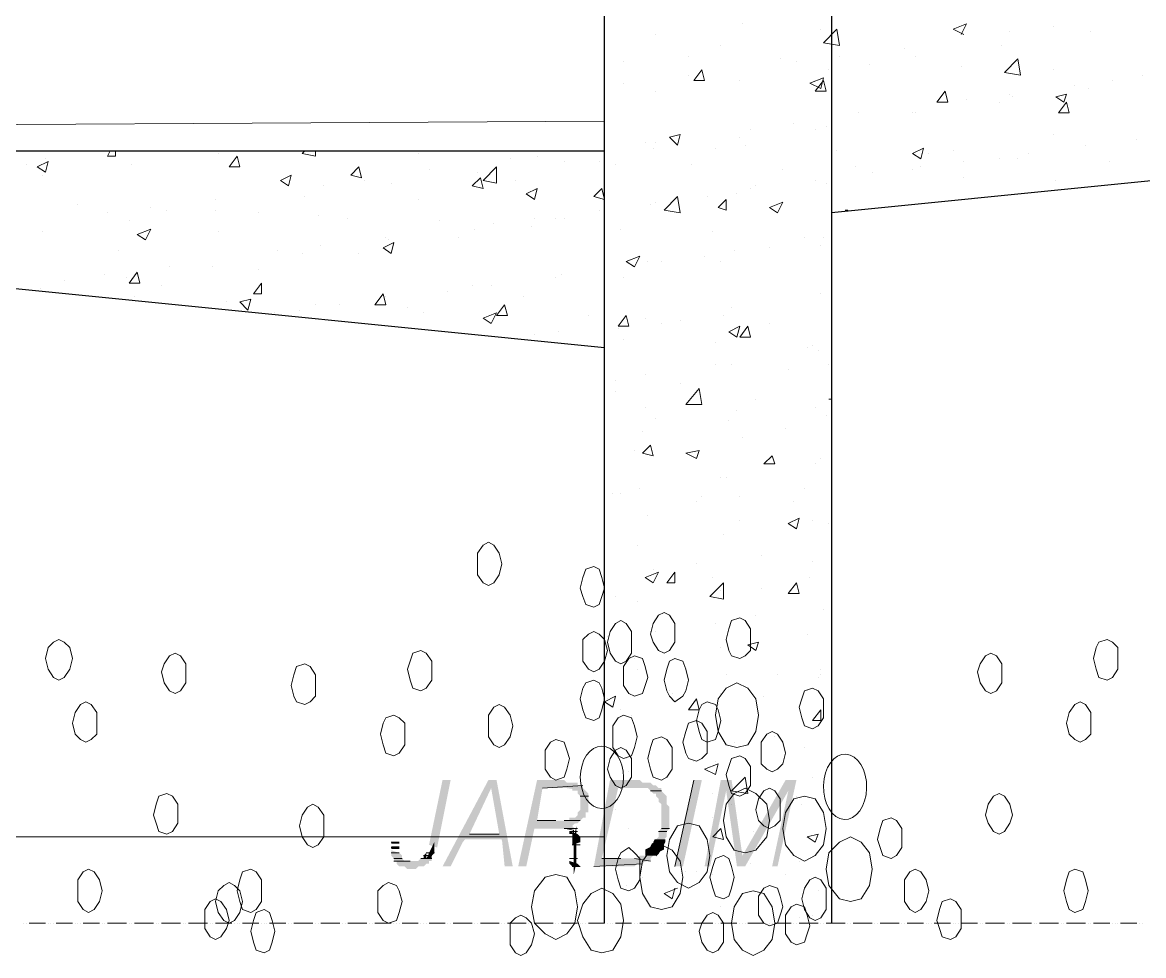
# Model space of a CAD drawing. Header units: millimetres. Extents: x 182 to 575, y -105 to 95.
# Drawn here: x 304.692 to 306.668, y 66.449 to 68.094 of the extents above; entities that cross this region are included whole.
import ezdxf

# ---------------------------------------------------------------- set-up
doc = ezdxf.new("R2010")
doc.units = ezdxf.units.MM
doc.header["$MEASUREMENT"] = 0
doc.layers.add('PDF_Geometry', color=7, linetype='Continuous')
doc.layers.add('PDF_Solid Fills', color=7, linetype='Continuous')

msp = doc.modelspace()

# ---------------------------------------------------------------- hatches: boundary and pattern name
at = {"layer": 'PDF_Solid Fills', "transparency": 33554559}
for points in [[(305.4088, 66.6443), (305.4231, 66.6396), (305.4469, 66.7586), (305.4326, 66.7586)], [(305.8183, 66.7443), (305.8135, 66.7443), (305.8088, 66.7491), (305.804, 66.7491), (305.7992, 66.7539), (305.785, 66.7539), (305.7802, 66.7586), (305.7278, 66.7586), (305.6993, 66.6062), (305.7707, 66.6062), (305.7749, 66.6104), (305.785, 66.611), (305.7887, 66.6148), (305.7992, 66.6158), (305.7992, 66.6205), (305.804, 66.6253), (305.7802, 66.6253), (305.7754, 66.6205), (305.7135, 66.6205), (305.7421, 66.7443), (305.7945, 66.7443), (305.7992, 66.7396), (305.804, 66.7348), (305.8088, 66.7348), (305.8088, 66.7301), (305.8135, 66.7253), (305.8135, 66.7205), (305.8183, 66.7158), (305.8183, 66.6729), (305.8135, 66.6681), (305.8135, 66.6586), (305.8088, 66.6539), (305.8231, 66.6539), (305.8278, 66.6586), (305.8278, 66.6681), (305.8326, 66.6729), (305.8326, 66.711), (305.8278, 66.7158), (305.8278, 66.7301), (305.8231, 66.7348), (305.8183, 66.7396)], [(305.8754, 66.7586), (305.8421, 66.6062), (305.8564, 66.6062), (305.8897, 66.7586)], [(306.0564, 66.7586), (306.0373, 66.7586), (305.9612, 66.6253), (305.9421, 66.7586), (305.9231, 66.7586), (305.8945, 66.6062), (305.904, 66.6062), (305.9326, 66.7396), (305.9516, 66.6062), (305.9659, 66.6062), (306.0421, 66.7396), (306.0135, 66.6062), (306.0231, 66.6062)], [(305.6612, 66.6634), (305.6612, 66.6443), (305.6754, 66.6491), (305.6754, 66.6586), (305.6707, 66.6634), (305.6564, 66.6681), (305.6564, 66.6634)], [(305.3469, 66.6158), (305.3516, 66.6158), (305.3516, 66.611), (305.3564, 66.6062), (305.3659, 66.6062), (305.3707, 66.6015), (305.385, 66.6015), (305.3897, 66.6062), (305.3993, 66.6062), (305.404, 66.611), (305.4088, 66.611), (305.4088, 66.6158), (305.4135, 66.6158), (305.4135, 66.6205), (305.3945, 66.6205), (305.3897, 66.6158), (305.3659, 66.6158), (305.3612, 66.6205), (305.3612, 66.6253), (305.3564, 66.6301), (305.3421, 66.6348), (305.3421, 66.6253), (305.3469, 66.6205)], [(305.6612, 66.6062), (305.6754, 66.6062), (305.6707, 66.611), (305.6564, 66.6158), (305.6564, 66.611)]]:
    msp.add_hatch(color=256, dxfattribs=at).paths.add_polyline_path(points)
h = msp.add_hatch(color=256, dxfattribs=at)
h.paths.add_polyline_path([(305.5183, 66.7443), (305.5326, 66.6634), (305.4802, 66.6634)])
h.paths.add_polyline_path([(305.5564, 66.6062), (305.5278, 66.7586), (305.5135, 66.7586), (305.4326, 66.6062), (305.4469, 66.6062), (305.4683, 66.6491), (305.4723, 66.6539), (305.5366, 66.6539), (305.5376, 66.6514), (305.5421, 66.6062)], flags=0)
h = msp.add_hatch(color=256, dxfattribs=at)
h.paths.add_polyline_path([(305.6897, 66.7015), (305.6897, 66.7348), (305.685, 66.7396), (305.6802, 66.7443), (305.6802, 66.7491), (305.6707, 66.7491), (305.6707, 66.7539), (305.6516, 66.7539), (305.6469, 66.7586), (305.5993, 66.7586), (305.5659, 66.6062), (305.5802, 66.6062), (305.5945, 66.6729), (305.6659, 66.6729), (305.6612, 66.6777), (305.6652, 66.6818), (305.6707, 66.6824), (305.6754, 66.6872), (305.6802, 66.692), (305.685, 66.692), (305.685, 66.7015)])
h.paths.add_polyline_path([(305.6707, 66.7348), (305.6754, 66.7301), (305.6754, 66.7062), (305.6707, 66.7015), (305.6707, 66.6967), (305.6659, 66.692), (305.6564, 66.692), (305.6564, 66.6872), (305.5993, 66.6872), (305.6088, 66.7443), (305.6516, 66.7443), (305.6612, 66.743), (305.6612, 66.7396), (305.6707, 66.7396)], flags=0)

# ---------------------------------------------------------------- linework, layer by layer
at = {"layer": 'PDF_Geometry', "lineweight": 25}
for points in [[(305.7183, 66.5062), (305.7183, 68.2586), (306.1183, 68.2586), (306.1183, 66.5062)], [(307.9231, 68.111), (306.1183, 68.111), (307.9231, 68.111), (307.9231, 68.1586), (308.1135, 68.1586), (308.1135, 67.9586), (306.1183, 67.7586)], [(305.7183, 67.5205), (303.7231, 67.7205), (303.7231, 67.9205), (303.9135, 67.9205), (303.9135, 67.8681), (305.7183, 67.8681)]]:
    msp.add_lwpolyline(points, dxfattribs=at)
at = {"layer": 'PDF_Geometry', "lineweight": 0}
for points in [[(305.9612, 68.092), (305.9612, 68.092)], [(306.0992, 68.0824), (306.0992, 68.0824)], [(306.3516, 68.0729), (306.3326, 68.0824), (306.3564, 68.092), (306.3469, 68.0729)], [(306.5088, 68.0872), (306.5088, 68.0872)], [(305.8088, 68.0729), (305.8088, 68.0729)], [(306.4326, 68.0777), (306.4326, 68.0777)], [(306.5754, 68.0777), (306.5754, 68.0777)], [(305.9231, 68.0539), (305.9231, 68.0539)], [(306.2469, 68.0491), (306.2469, 68.0491)], [(306.4183, 68.0539), (306.4183, 68.0539)], [(305.7516, 68.0253), (305.7516, 68.0253)], [(305.8659, 68.0348), (305.8659, 68.0348)], [(306.0278, 68.0301), (306.0278, 68.0301)], [(306.0564, 68.0253), (306.0564, 68.0253)], [(306.1326, 68.0348), (306.1326, 68.0348)], [(306.2659, 68.0348), (306.2659, 68.0348)], [(305.8659, 68.0015), (305.8659, 68.0015)], [(306.1135, 68.011), (306.1135, 68.011)], [(306.185, 68.0205), (306.185, 68.0205)], [(306.3469, 68.0158), (306.3469, 68.0158)], [(306.5088, 68.011), (306.5088, 68.011)], [(306.6659, 68.0015), (306.6659, 68.0015)], [(305.7516, 67.9872), (305.7516, 67.9872)], [(305.9564, 67.992), (305.9564, 67.992)], [(306.5469, 67.9824), (306.5469, 67.9824)], [(306.6135, 67.992), (306.6135, 67.992)], [(305.8088, 67.9729), (305.8088, 67.9729)], [(306.4326, 67.9681), (306.4326, 67.9681)], [(306.4373, 67.9634), (306.4373, 67.9634)], [(306.5707, 67.9777), (306.5707, 67.9777)], [(306.3564, 67.9586), (306.3564, 67.9586)], [(306.4135, 67.9539), (306.4135, 67.9539)], [(306.1659, 67.9348), (306.1659, 67.9348)], [(306.2612, 67.9348), (306.2612, 67.9348)], [(306.2659, 67.9348), (306.2659, 67.9348)], [(305.9754, 67.9062), (305.9754, 67.9062)], [(306.0516, 67.9158), (306.0516, 67.9158)], [(306.0897, 67.9062), (306.0897, 67.9062)], [(306.1088, 67.911), (306.1088, 67.911)], [(305.7897, 67.8824), (305.7897, 67.8824)], [(305.8088, 67.8824), (305.8088, 67.8824)], [(305.9564, 67.892), (305.9564, 67.892)], [(306.5088, 67.8967), (306.5088, 67.8967)], [(306.6564, 67.8872), (306.6564, 67.8872)], [(304.8564, 67.8681), (304.8564, 67.8586), (304.8421, 67.8586), (304.8469, 67.8681)], [(305.0373, 67.8634), (305.0373, 67.8634)], [(305.2088, 67.8681), (305.2088, 67.8586), (305.185, 67.8634), (305.1897, 67.8681)], [(305.2326, 67.8681), (305.2326, 67.8681)], [(305.3897, 67.8634), (305.3897, 67.8634)], [(305.6754, 67.8681), (305.6754, 67.8681)], [(305.804, 67.8729), (305.804, 67.8729)], [(305.9135, 67.8729), (305.9135, 67.8729)], [(305.9659, 67.8777), (305.9659, 67.8777)], [(306.1278, 67.8681), (306.1278, 67.8681)], [(306.2897, 67.8634), (306.2897, 67.8634)], [(306.3326, 67.8681), (306.3326, 67.8681)], [(306.4659, 67.8634), (306.4659, 67.8634)], [(306.5659, 67.8777), (306.5659, 67.8777)], [(304.6993, 67.8443), (304.6993, 67.8443)], [(304.7326, 67.8539), (304.7326, 67.8539)], [(304.885, 67.8443), (304.885, 67.8443)], [(305.5516, 67.8539), (305.5516, 67.8539)], [(305.5993, 67.8586), (305.5993, 67.8586)], [(305.6469, 67.8491), (305.6469, 67.8491)], [(305.7088, 67.8491), (305.7088, 67.8491)], [(305.7373, 67.8443), (305.7373, 67.8443)], [(305.8707, 67.8443), (305.8707, 67.8443)], [(306.3516, 67.8491), (306.3516, 67.8491)], [(306.4135, 67.8539), (306.4135, 67.8539)], [(306.4469, 67.8539), (306.4469, 67.8539)], [(306.6088, 67.8491), (306.6088, 67.8491)], [(304.7278, 67.8253), (304.7278, 67.8253)], [(305.4088, 67.8348), (305.4088, 67.8348)], [(305.4945, 67.8301), (305.4945, 67.8301)], [(306.0326, 67.8348), (306.0326, 67.8348)], [(306.1612, 67.8396), (306.1612, 67.8396)], [(306.1897, 67.8301), (306.1897, 67.8301)], [(306.2612, 67.8348), (306.2612, 67.8348)], [(306.2754, 67.8396), (306.2754, 67.8396)], [(305.2231, 67.8062), (305.2231, 67.8062)], [(305.2945, 67.8158), (305.2945, 67.8158)], [(305.3421, 67.811), (305.3421, 67.811)], [(305.5612, 67.8158), (305.5612, 67.8158)], [(305.985, 67.8062), (305.985, 67.8062)], [(306.0897, 67.8158), (306.0897, 67.8158)], [(306.1088, 67.811), (306.1088, 67.811)], [(306.3516, 67.8205), (306.3516, 67.8205)], [(306.5135, 67.8158), (306.5135, 67.8158)], [(305.1897, 67.7872), (305.1897, 67.7872)], [(305.8992, 67.7872), (305.8992, 67.7872)], [(305.9516, 67.792), (305.9516, 67.792)], [(305.9754, 67.8015), (305.9754, 67.8015)], [(304.7897, 67.7729), (304.7897, 67.7729)], [(304.9183, 67.7682), (304.9183, 67.7682)], [(305.0326, 67.7824), (305.0326, 67.7824)], [(305.3897, 67.7824), (305.3897, 67.7824)], [(305.7992, 67.7729), (305.7992, 67.7729)], [(305.8088, 67.7777), (305.8088, 67.7777)], [(304.8421, 67.7586), (304.8421, 67.7586)], [(304.8802, 67.7443), (304.8802, 67.7443)], [(304.9469, 67.7634), (304.9469, 67.7634)], [(305.0326, 67.7634), (305.0326, 67.7634)], [(305.1088, 67.7586), (305.1088, 67.7586)], [(305.2135, 67.7539), (305.2135, 67.7539)], [(305.2659, 67.7491), (305.2659, 67.7491)], [(305.4278, 67.7443), (305.4278, 67.7443)], [(305.5945, 67.7491), (305.5945, 67.7491)], [(305.6326, 67.7491), (305.6326, 67.7491)], [(305.6469, 67.7491), (305.6469, 67.7491)], [(305.7088, 67.7634), (305.7088, 67.7634)], [(306.1421, 67.7634), (306.1469, 67.7634)], [(306.1469, 67.7634), (306.1469, 67.7634)], [(304.7278, 67.7253), (304.7278, 67.7253)], [(305.0373, 67.7253), (305.0373, 67.7253)], [(305.4897, 67.7301), (305.4897, 67.7301)], [(305.5231, 67.7396), (305.5231, 67.7396)], [(305.5897, 67.7348), (305.5897, 67.7348)], [(305.7469, 67.7301), (305.7469, 67.7301)], [(305.9088, 67.7253), (305.9088, 67.7253)], [(305.3326, 67.7158), (305.3326, 67.7158)], [(305.3373, 67.711), (305.3373, 67.711)], [(305.4612, 67.7158), (305.4612, 67.7158)], [(306.0707, 67.7158), (306.0707, 67.7158)], [(306.104, 67.7158), (306.104, 67.7158)], [(304.8612, 67.692), (304.8612, 67.692)], [(305.1421, 67.692), (305.1421, 67.692)], [(305.185, 67.6872), (305.185, 67.6872)], [(305.2183, 67.7015), (305.2183, 67.7015)], [(305.285, 67.6872), (305.285, 67.6872)], [(305.9469, 67.692), (305.9469, 67.692)], [(306.0088, 67.6967), (306.0088, 67.6967)], [(306.0992, 67.7015), (306.0992, 67.7015)], [(305.7945, 67.6729), (305.7945, 67.6729)], [(305.8183, 67.6729), (305.8183, 67.6729)], [(305.8945, 67.6824), (305.8945, 67.6824)], [(305.9231, 67.6729), (305.9231, 67.6729)], [(304.8373, 67.6491), (304.8373, 67.6491)], [(304.9516, 67.6634), (304.9516, 67.6634)], [(305.0278, 67.6634), (305.0278, 67.6634)], [(305.1088, 67.6586), (305.1088, 67.6586)], [(305.6421, 67.6491), (305.6421, 67.6491)], [(304.7659, 67.6396), (304.7659, 67.6396)], [(304.8754, 67.6443), (304.8754, 67.6443)], [(304.9373, 67.6301), (304.9373, 67.6301)], [(305.485, 67.6301), (305.485, 67.6301)], [(305.5183, 67.6301), (305.5183, 67.6301)], [(305.6326, 67.6443), (305.6326, 67.6443)], [(305.7516, 67.6443), (305.7516, 67.6443)], [(304.7231, 67.6253), (304.7231, 67.6253)], [(304.8897, 67.611), (304.8897, 67.611)], [(305.3326, 67.611), (305.3326, 67.611)], [(305.4421, 67.6205), (305.4421, 67.6205)], [(305.5754, 67.611), (305.5754, 67.611)], [(306.0992, 67.6158), (306.0992, 67.6158)], [(305.0516, 67.6015), (305.0516, 67.6015)], [(305.1802, 67.5872), (305.1802, 67.5872)], [(305.2088, 67.5967), (305.2088, 67.5967)], [(305.2516, 67.5967), (305.2516, 67.5967)], [(305.3707, 67.592), (305.3707, 67.592)], [(305.9421, 67.592), (305.9421, 67.592)], [(305.1373, 67.5824), (305.1373, 67.5824)], [(305.3993, 67.5824), (305.3993, 67.5824)], [(305.5278, 67.5824), (305.5278, 67.5824)], [(305.6897, 67.5777), (305.6897, 67.5777)], [(305.7897, 67.5729), (305.7897, 67.5729)], [(305.8516, 67.5681), (305.8516, 67.5681)], [(305.9278, 67.5777), (305.9278, 67.5777)], [(305.4326, 67.5491), (305.4326, 67.5491)], [(305.6373, 67.5491), (305.6373, 67.5491)], [(305.7421, 67.5539), (305.7421, 67.5539)], [(305.8183, 67.5634), (305.8183, 67.5634)], [(306.0088, 67.5634), (306.0088, 67.5634)], [(305.5945, 67.5443), (305.5945, 67.5443)], [(305.7516, 67.5348), (305.7516, 67.5348)], [(305.9135, 67.5301), (305.9135, 67.5301)], [(306.0754, 67.5205), (306.0754, 67.5205)], [(306.085, 67.5253), (306.085, 67.5253)], [(306.0945, 67.5158), (306.0945, 67.5158)], [(305.9135, 67.492), (305.9135, 67.492)], [(305.9421, 67.492), (305.9421, 67.492)], [(306.1135, 67.492), (306.1135, 67.492)], [(305.7897, 67.4729), (305.7897, 67.4729)], [(306.0421, 67.4824), (306.0421, 67.4824)], [(305.7373, 67.4634), (305.7373, 67.4634)], [(305.8516, 67.4586), (305.8516, 67.4586)], [(305.7373, 67.4443), (305.7373, 67.4443)], [(305.985, 67.4301), (305.985, 67.4301)], [(305.7897, 67.4158), (305.7897, 67.4158)], [(305.9516, 67.411), (305.9516, 67.411)], [(306.0897, 67.4158), (306.0897, 67.4158)], [(305.8088, 67.3967), (305.8088, 67.3967)], [(305.9373, 67.392), (305.9373, 67.392)], [(306.1088, 67.4015), (306.1088, 67.4015)], [(305.785, 67.3729), (305.785, 67.3729)], [(306.0373, 67.3777), (306.0373, 67.3777)], [(305.9612, 67.3634), (305.9612, 67.3634)], [(305.7707, 67.3396), (305.7707, 67.3396)], [(306.0897, 67.3158), (306.0897, 67.3158)], [(306.0992, 67.3253), (306.0992, 67.3253)], [(305.9231, 67.292), (305.9231, 67.292)], [(305.9326, 67.292), (305.9326, 67.292)], [(305.7802, 67.2729), (305.7802, 67.2729)], [(306.0707, 67.2729), (306.0707, 67.2729)], [(305.7326, 67.2634), (305.7326, 67.2634)], [(305.7469, 67.2634), (305.7469, 67.2634)], [(305.8897, 67.2586), (305.8897, 67.2586)], [(305.9564, 67.2586), (305.9564, 67.2586)], [(305.8802, 67.2491), (305.8802, 67.2491)], [(306.0516, 67.2491), (306.0516, 67.2491)], [(305.7945, 67.2253), (305.7945, 67.2253)], [(305.9564, 67.2158), (305.9564, 67.2158)], [(306.085, 67.2158), (306.085, 67.2158)], [(306.1135, 67.211), (306.1135, 67.211)], [(305.9278, 67.192), (305.9278, 67.192)], [(305.7754, 67.1729), (305.7754, 67.1729)], [(305.9945, 67.1539), (305.9945, 67.1539)], [(305.8802, 67.1396), (305.8802, 67.1396)], [(306.085, 67.1443), (306.085, 67.1443)], [(305.804, 67.1301), (305.804, 67.1301)], [(305.9088, 67.1158), (305.9088, 67.1158)], [(306.0802, 67.1158), (306.0802, 67.1158)], [(305.8326, 67.1062), (305.8326, 67.1062)], [(305.9231, 67.092), (305.9231, 67.092)], [(305.9945, 67.0967), (305.9945, 67.0967)], [(305.7373, 67.0824), (305.7373, 67.0824)], [(305.7754, 67.0729), (305.7754, 67.0729)], [(306.104, 67.0586), (306.104, 67.0586)], [(305.9135, 67.0348), (305.9135, 67.0348)], [(305.985, 67.0491), (305.985, 67.0491)], [(305.7992, 67.0205), (305.7992, 67.0205)], [(305.8088, 67.0205), (305.8088, 67.0205)], [(306.0754, 67.0158), (306.0754, 67.0158)], [(305.7231, 67.011), (305.7231, 67.011)], [(305.9231, 66.992), (305.9231, 66.992)], [(305.7707, 66.9729), (305.7707, 66.9729)], [(305.7754, 66.9539), (305.7754, 66.9539)], [(306.0992, 66.9539), (306.0992, 66.9539)], [(305.9326, 66.9443), (305.9326, 66.9443)], [(306.0231, 66.9443), (306.0231, 66.9443)], [(306.0945, 66.9396), (306.0945, 66.9396)], [(306.0992, 66.9443), (306.0992, 66.9443)], [(305.8326, 66.9158), (305.8326, 66.9158)], [(306.0754, 66.9158), (306.0754, 66.9158)], [(305.7231, 66.9015), (305.7231, 66.9015)], [(305.8373, 66.911), (305.8373, 66.911)], [(305.9231, 66.911), (305.9231, 66.911)], [(305.9992, 66.9062), (305.9992, 66.9062)], [(305.7469, 66.8824), (305.7469, 66.8824)], [(305.9183, 66.892), (305.9183, 66.892)], [(305.7659, 66.8729), (305.7659, 66.8729)], [(305.9469, 66.8253), (305.9469, 66.8253)], [(306.0183, 66.8348), (306.0183, 66.8348)], [(306.0707, 66.8158), (306.0707, 66.8158)], [(305.7564, 66.7967), (305.7564, 66.7967)], [(305.8754, 66.792), (305.8754, 66.792)], [(305.9135, 66.792), (305.9135, 66.792)], [(306.0326, 66.7872), (306.0326, 66.7872)], [(305.7612, 66.7729), (305.7612, 66.7729)], [(306.085, 66.7634), (306.085, 66.7634)], [(305.9088, 66.7348), (305.9088, 66.7348)], [(306.0564, 66.7301), (306.0564, 66.7301)], [(305.7373, 66.7062), (305.7373, 66.7062)], [(305.8659, 66.7062), (305.8659, 66.7062)], [(305.9421, 66.7158), (305.9421, 66.7158)], [(306.0659, 66.7158), (306.0659, 66.7158)], [(305.9088, 66.692), (305.9088, 66.692)], [(305.7183, 66.6586), (299.5183, 66.6586), (299.5183, 66.5586)], [(305.7612, 66.6729), (305.7612, 66.6729)], [(305.9802, 66.6681), (305.9802, 66.6681)], [(305.8088, 66.6396), (305.8088, 66.6396)], [(305.8135, 66.6396), (305.8135, 66.6396)], [(305.9754, 66.6301), (305.9754, 66.6301)], [(305.7183, 66.6062), (305.7183, 66.6062)], [(305.9754, 66.611), (305.9754, 66.611)], [(306.0612, 66.6158), (306.0612, 66.6158)], [(305.785, 66.5872), (305.785, 66.5872)], [(305.8612, 66.5967), (305.8612, 66.5967)], [(305.8802, 66.5967), (305.8802, 66.5967)], [(305.9088, 66.592), (305.9088, 66.592)], [(306.0373, 66.592), (306.0373, 66.592)], [(305.7564, 66.5729), (305.7564, 66.5729)], [(305.8421, 66.5682), (305.8373, 66.5491), (305.8231, 66.5586), (305.8469, 66.5682)], [(306.0945, 66.5634), (306.0945, 66.5634)], [(305.9231, 66.5348), (305.9231, 66.5348)], [(306.085, 66.5205), (306.085, 66.5205)], [(306.0612, 66.5158), (306.0612, 66.5158)]]:
    msp.add_lwpolyline(points, dxfattribs=at)
for points in [[(306.1326, 68.0539), (306.104, 68.0586), (306.1278, 68.0824)], [(306.4516, 68.0015), (306.4231, 68.0062), (306.4469, 68.0301)], [(305.8897, 68.011), (305.8945, 67.992), (305.8754, 67.992)], [(306.104, 67.9967), (306.0992, 67.9777), (306.0802, 67.9872)], [(306.104, 67.992), (306.1088, 67.9729), (306.0897, 67.9729)], [(306.3183, 67.9729), (306.3231, 67.9539), (306.304, 67.9539)], [(306.5326, 67.9681), (306.5278, 67.9539), (306.5135, 67.9634)], [(306.5326, 67.9539), (306.5373, 67.9348), (306.5183, 67.9348)], [(305.8516, 67.8967), (305.8469, 67.8777), (305.8326, 67.892)], [(306.2802, 67.8729), (306.2754, 67.8539), (306.2612, 67.8634)], [(304.7373, 67.8491), (304.7326, 67.8301), (304.7183, 67.8396)], [(305.0707, 67.8586), (305.0754, 67.8396), (305.0564, 67.8396)], [(305.1659, 67.8253), (305.1612, 67.8062), (305.1469, 67.8158)], [(305.285, 67.8396), (305.2897, 67.8205), (305.2707, 67.8253)], [(305.5278, 67.811), (305.504, 67.8158), (305.5278, 67.8396)], [(305.4993, 67.8205), (305.504, 67.8015), (305.485, 67.8062)], [(305.5993, 67.8015), (305.5945, 67.7824), (305.5802, 67.792)], [(305.7135, 67.8015), (305.7183, 67.7824), (305.6993, 67.7872)], [(305.8516, 67.7586), (305.8231, 67.7634), (305.8469, 67.7872)], [(305.9326, 67.7824), (305.9326, 67.7634), (305.9183, 67.7682)], [(306.0326, 67.7777), (306.0231, 67.7586), (306.0088, 67.7682)], [(304.9183, 67.7301), (304.9088, 67.711), (304.8945, 67.7205)], [(305.3469, 67.7062), (305.3421, 67.6872), (305.3278, 67.6967)], [(305.7802, 67.6824), (305.7707, 67.6634), (305.7564, 67.6729)], [(304.8945, 67.6539), (304.8993, 67.6348), (304.8802, 67.6348)], [(305.1135, 67.6348), (305.1135, 67.6158), (305.0992, 67.6158)], [(305.0945, 67.6062), (305.0897, 67.5872), (305.0754, 67.6015)], [(305.3278, 67.6158), (305.3326, 67.5967), (305.3135, 67.5967)], [(305.5421, 67.5967), (305.5469, 67.5777), (305.5278, 67.5777)], [(305.5278, 67.5824), (305.5183, 67.5634), (305.504, 67.5729)], [(305.7564, 67.5777), (305.7612, 67.5586), (305.7421, 67.5586)], [(305.9564, 67.5586), (305.9516, 67.5396), (305.9373, 67.5491)], [(305.9707, 67.5586), (305.9754, 67.5396), (305.9564, 67.5396)], [(305.8897, 67.4205), (305.8612, 67.4205), (305.885, 67.4491)], [(306.1183, 67.4301), (306.1135, 67.4301)], [(305.7992, 67.3491), (305.804, 67.3301), (305.785, 67.3348)], [(305.885, 67.3396), (305.8802, 67.3253), (305.8612, 67.3348)], [(306.0135, 67.3301), (306.0183, 67.3158), (305.9992, 67.3158)], [(306.0612, 67.2205), (306.0564, 67.2015), (306.0421, 67.211)], [(305.8135, 67.1253), (305.804, 67.1062), (305.7897, 67.1158)], [(305.8421, 67.1253), (305.8421, 67.1062), (305.8278, 67.1062)], [(305.9278, 67.0777), (305.904, 67.0824), (305.9278, 67.1062)], [(306.0564, 67.1062), (306.0612, 67.0872), (306.0421, 67.0872)], [(305.9897, 67.0015), (305.985, 66.9872), (305.9707, 66.9967)], [(305.7373, 66.9062), (305.7326, 66.8872), (305.7183, 66.8967)], [(305.8802, 66.9015), (305.885, 66.8824), (305.8659, 66.8824)], [(306.0992, 66.8824), (306.0992, 66.8634), (306.085, 66.8634)], [(305.9183, 66.7872), (305.9135, 66.7681), (305.8945, 66.7777)], [(305.9707, 66.7348), (305.9421, 66.7396), (305.9659, 66.7634)], [(305.9231, 66.6729), (305.9278, 66.6539), (305.9088, 66.6586)], [(306.0945, 66.6634), (306.0897, 66.6491), (306.0754, 66.6586)]]:
    msp.add_lwpolyline(points, close=True, dxfattribs=at)
at = {"layer": 'PDF_Geometry', "lineweight": 13}
for points in [[(305.7183, 67.9205), (304.0612, 67.911), (304.0612, 67.8681)], [(305.8421, 66.6062), (305.8754, 66.7586), (305.8421, 66.6062)], [(305.7992, 66.7396), (305.8183, 66.7396), (305.7992, 66.7396)], [(305.6754, 66.7301), (305.6897, 66.7301), (305.6754, 66.7301)], [(305.5993, 66.6872), (305.6326, 66.6872), (305.5993, 66.6872)], [(305.6754, 66.6872), (305.6469, 66.6872), (305.6754, 66.6872)], [(305.4802, 66.6634), (305.5326, 66.6634), (305.4802, 66.6634)], [(305.6492, 66.6729), (305.6635, 66.6705), (305.6635, 66.6658)], [(305.6564, 66.6681), (305.6707, 66.6681), (305.6564, 66.6681)], [(305.6754, 66.6586), (305.6612, 66.6586), (305.6754, 66.6586)], [(305.8278, 66.6681), (305.8135, 66.6681), (305.8278, 66.6681)], [(305.8183, 66.6729), (305.8326, 66.6729), (305.8183, 66.6729)], [(305.3421, 66.6396), (305.3564, 66.6396), (305.3421, 66.6396)], [(305.6612, 66.6443), (305.6754, 66.6443), (305.6612, 66.6443)], [(305.8183, 66.6396), (305.7992, 66.6396), (305.8183, 66.6396)], [(305.3564, 66.6301), (305.3421, 66.6301), (305.3564, 66.6301)], [(305.3612, 66.6205), (305.3469, 66.6205), (305.3612, 66.6205)], [(305.3945, 66.6205), (305.4135, 66.6205), (305.3945, 66.6205)], [(305.3993, 66.6253), (305.4135, 66.6253), (305.3993, 66.6253)], [(305.4183, 66.6301), (305.404, 66.6301), (305.4183, 66.6301)], [(305.6564, 66.6205), (305.6707, 66.6205), (305.6564, 66.6205)], [(305.7135, 66.6205), (305.7469, 66.6205), (305.7135, 66.6205)], [(305.3659, 66.6158), (305.3469, 66.6158), (305.3659, 66.6158)], [(305.6754, 66.6062), (305.6612, 66.6062), (305.6754, 66.6062)], [(304.6945, 66.5062), (304.6945, 66.5062)], [(304.6993, 66.5062), (304.6993, 66.5062)], [(304.704, 66.5062), (304.7088, 66.5062), (304.7135, 66.5062), (304.7183, 66.5062), (304.7231, 66.5062), (304.7278, 66.5062), (304.7326, 66.5062)], [(304.7373, 66.5062), (304.7373, 66.5062)], [(304.7421, 66.5062), (304.7421, 66.5062)], [(304.7469, 66.5062), (304.7469, 66.5062)], [(304.7516, 66.5062), (304.7564, 66.5062), (304.7612, 66.5062), (304.7659, 66.5062), (304.7707, 66.5062), (304.7754, 66.5062), (304.7802, 66.5062)], [(304.785, 66.5062), (304.785, 66.5062)], [(304.7897, 66.5062), (304.7897, 66.5062)], [(304.7945, 66.5062), (304.7945, 66.5062)], [(304.7993, 66.5062), (304.804, 66.5062), (304.8088, 66.5062), (304.8135, 66.5062), (304.8183, 66.5062), (304.8231, 66.5062), (304.8278, 66.5062)], [(304.8326, 66.5062), (304.8326, 66.5062)], [(304.8373, 66.5062), (304.8373, 66.5062)], [(304.8421, 66.5062), (304.8469, 66.5062), (304.8516, 66.5062), (304.8564, 66.5062), (304.8612, 66.5062), (304.8659, 66.5062), (304.8707, 66.5062), (304.8754, 66.5062)], [(304.8802, 66.5062), (304.8802, 66.5062)], [(304.885, 66.5062), (304.885, 66.5062)], [(304.8897, 66.5062), (304.8945, 66.5062), (304.8993, 66.5062), (304.904, 66.5062), (304.9088, 66.5062), (304.9135, 66.5062), (304.9183, 66.5062), (304.9231, 66.5062)], [(304.9278, 66.5062), (304.9278, 66.5062)], [(304.9326, 66.5062), (304.9326, 66.5062)], [(304.9373, 66.5062), (304.9421, 66.5062), (304.9469, 66.5062), (304.9516, 66.5062), (304.9564, 66.5062), (304.9612, 66.5062), (304.9659, 66.5062), (304.9707, 66.5062)], [(304.9754, 66.5062), (304.9754, 66.5062)], [(304.9802, 66.5062), (304.9802, 66.5062)], [(304.985, 66.5062), (304.9897, 66.5062), (304.9945, 66.5062), (304.9992, 66.5062), (305.004, 66.5062), (305.0088, 66.5062), (305.0135, 66.5062), (305.0183, 66.5062)], [(305.0231, 66.5062), (305.0231, 66.5062)], [(305.0278, 66.5062), (305.0278, 66.5062)], [(305.0326, 66.5062), (305.0373, 66.5062), (305.0421, 66.5062), (305.0469, 66.5062), (305.0516, 66.5062), (305.0564, 66.5062), (305.0612, 66.5062)], [(305.0659, 66.5062), (305.0659, 66.5062)], [(305.0707, 66.5062), (305.0707, 66.5062)], [(305.0754, 66.5062), (305.0754, 66.5062)], [(305.0802, 66.5062), (305.085, 66.5062), (305.0897, 66.5062), (305.0945, 66.5062), (305.0992, 66.5062), (305.104, 66.5062), (305.1088, 66.5062)], [(305.1135, 66.5062), (305.1135, 66.5062)], [(305.1183, 66.5062), (305.1183, 66.5062)], [(305.1231, 66.5062), (305.1231, 66.5062)], [(305.1278, 66.5062), (305.1326, 66.5062), (305.1373, 66.5062), (305.1421, 66.5062), (305.1469, 66.5062), (305.1516, 66.5062), (305.1564, 66.5062)], [(305.1612, 66.5062), (305.1612, 66.5062)], [(305.1659, 66.5062), (305.1659, 66.5062)], [(305.1707, 66.5062), (305.1754, 66.5062), (305.1802, 66.5062), (305.185, 66.5062), (305.1897, 66.5062), (305.1945, 66.5062), (305.1992, 66.5062), (305.204, 66.5062)], [(305.2088, 66.5062), (305.2088, 66.5062)], [(305.2135, 66.5062), (305.2135, 66.5062)], [(305.2183, 66.5062), (305.2231, 66.5062), (305.2278, 66.5062), (305.2326, 66.5062), (305.2373, 66.5062), (305.2421, 66.5062), (305.2469, 66.5062), (305.2516, 66.5062)], [(305.2564, 66.5062), (305.2564, 66.5062)], [(305.2612, 66.5062), (305.2612, 66.5062)], [(305.2659, 66.5062), (305.2707, 66.5062), (305.2754, 66.5062), (305.2802, 66.5062), (305.285, 66.5062), (305.2897, 66.5062), (305.2945, 66.5062), (305.2993, 66.5062)], [(305.304, 66.5062), (305.304, 66.5062)], [(305.3088, 66.5062), (305.3088, 66.5062)], [(305.3135, 66.5062), (305.3183, 66.5062), (305.3231, 66.5062), (305.3278, 66.5062), (305.3326, 66.5062), (305.3373, 66.5062), (305.3421, 66.5062)], [(305.3469, 66.5062), (305.3469, 66.5062)], [(305.3516, 66.5062), (305.3516, 66.5062)], [(305.3564, 66.5062), (305.3564, 66.5062)], [(305.3612, 66.5062), (305.3659, 66.5062), (305.3707, 66.5062), (305.3754, 66.5062), (305.3802, 66.5062), (305.385, 66.5062), (305.3897, 66.5062)], [(305.3945, 66.5062), (305.3945, 66.5062)], [(305.3993, 66.5062), (305.3993, 66.5062)], [(305.404, 66.5062), (305.404, 66.5062)], [(305.4088, 66.5062), (305.4135, 66.5062), (305.4183, 66.5062), (305.4231, 66.5062), (305.4278, 66.5062), (305.4326, 66.5062), (305.4373, 66.5062)], [(305.4421, 66.5062), (305.4421, 66.5062)], [(305.4469, 66.5062), (305.4469, 66.5062)], [(305.4516, 66.5062), (305.4564, 66.5062), (305.4612, 66.5062), (305.4659, 66.5062), (305.4707, 66.5062), (305.4754, 66.5062), (305.4802, 66.5062), (305.485, 66.5062)], [(305.4897, 66.5062), (305.4897, 66.5062)], [(305.4945, 66.5062), (305.4945, 66.5062)], [(305.4993, 66.5062), (305.504, 66.5062), (305.5088, 66.5062), (305.5135, 66.5062), (305.5183, 66.5062), (305.5231, 66.5062), (305.5278, 66.5062), (305.5326, 66.5062)], [(305.5373, 66.5062), (305.5373, 66.5062)], [(305.5421, 66.5062), (305.5421, 66.5062)], [(305.5469, 66.5062), (305.5516, 66.5062), (305.5564, 66.5062), (305.5612, 66.5062), (305.5659, 66.5062), (305.5707, 66.5062), (305.5754, 66.5062), (305.5802, 66.5062)], [(305.585, 66.5062), (305.585, 66.5062)], [(305.5897, 66.5062), (305.5897, 66.5062)], [(305.5945, 66.5062), (305.5993, 66.5062), (305.604, 66.5062), (305.6088, 66.5062), (305.6135, 66.5062), (305.6183, 66.5062), (305.6231, 66.5062), (305.6278, 66.5062)], [(305.6326, 66.5062), (305.6326, 66.5062)], [(305.6373, 66.5062), (305.6373, 66.5062)], [(305.6421, 66.5062), (305.6469, 66.5062), (305.6516, 66.5062), (305.6564, 66.5062), (305.6612, 66.5062), (305.6659, 66.5062), (305.6707, 66.5062)], [(305.6754, 66.5062), (305.6754, 66.5062)], [(305.6802, 66.5062), (305.6802, 66.5062)], [(305.685, 66.5062), (305.685, 66.5062)], [(305.6897, 66.5062), (305.6945, 66.5062), (305.6993, 66.5062), (305.704, 66.5062), (305.7088, 66.5062), (305.7135, 66.5062), (305.7183, 66.5062)], [(305.7231, 66.5062), (305.7231, 66.5062)], [(305.7278, 66.5062), (305.7278, 66.5062)], [(305.7326, 66.5062), (305.7326, 66.5062)], [(305.7373, 66.5062), (305.7421, 66.5062), (305.7469, 66.5062), (305.7516, 66.5062), (305.7564, 66.5062), (305.7612, 66.5062), (305.7659, 66.5062)], [(305.7707, 66.5062), (305.7707, 66.5062)], [(305.7754, 66.5062), (305.7754, 66.5062)], [(305.7802, 66.5062), (305.785, 66.5062), (305.7897, 66.5062), (305.7945, 66.5062), (305.7992, 66.5062), (305.804, 66.5062), (305.8088, 66.5062), (305.8135, 66.5062)], [(305.8183, 66.5062), (305.8183, 66.5062)], [(305.8231, 66.5062), (305.8231, 66.5062)], [(305.8278, 66.5062), (305.8326, 66.5062), (305.8373, 66.5062), (305.8421, 66.5062), (305.8469, 66.5062), (305.8516, 66.5062), (305.8564, 66.5062), (305.8612, 66.5062)], [(305.8659, 66.5062), (305.8659, 66.5062)], [(305.8707, 66.5062), (305.8707, 66.5062)], [(305.8754, 66.5062), (305.8802, 66.5062), (305.885, 66.5062), (305.8897, 66.5062), (305.8945, 66.5062), (305.8992, 66.5062), (305.904, 66.5062), (305.9088, 66.5062)], [(305.9135, 66.5062), (305.9135, 66.5062)], [(305.9183, 66.5062), (305.9183, 66.5062)], [(305.9231, 66.5062), (305.9278, 66.5062), (305.9326, 66.5062), (305.9373, 66.5062), (305.9421, 66.5062), (305.9469, 66.5062), (305.9516, 66.5062)], [(305.9564, 66.5062), (305.9564, 66.5062)], [(305.9612, 66.5062), (305.9612, 66.5062)], [(305.9659, 66.5062), (305.9659, 66.5062)], [(305.9707, 66.5062), (305.9754, 66.5062), (305.9802, 66.5062), (305.985, 66.5062), (305.9897, 66.5062), (305.9945, 66.5062), (305.9992, 66.5062)], [(306.004, 66.5062), (306.004, 66.5062)], [(306.0088, 66.5062), (306.0088, 66.5062)], [(306.0135, 66.5062), (306.0135, 66.5062)], [(306.0183, 66.5062), (306.0231, 66.5062), (306.0278, 66.5062), (306.0326, 66.5062), (306.0373, 66.5062), (306.0421, 66.5062), (306.0469, 66.5062)], [(306.0516, 66.5062), (306.0516, 66.5062)], [(306.0564, 66.5062), (306.0564, 66.5062)], [(306.0612, 66.5062), (306.0659, 66.5062), (306.0707, 66.5062), (306.0754, 66.5062), (306.0802, 66.5062), (306.085, 66.5062), (306.0897, 66.5062), (306.0945, 66.5062)], [(306.0992, 66.5062), (306.0992, 66.5062)], [(306.104, 66.5062), (306.104, 66.5062)], [(306.1088, 66.5062), (306.1135, 66.5062), (306.1183, 66.5062), (306.1231, 66.5062), (306.1278, 66.5062), (306.1326, 66.5062), (306.1373, 66.5062), (306.1421, 66.5062)], [(306.1469, 66.5062), (306.1469, 66.5062)], [(306.1516, 66.5062), (306.1516, 66.5062)], [(306.1564, 66.5062), (306.1612, 66.5062), (306.1659, 66.5062), (306.1707, 66.5062), (306.1754, 66.5062), (306.1802, 66.5062), (306.185, 66.5062), (306.1897, 66.5062)], [(306.1945, 66.5062), (306.1945, 66.5062)], [(306.1993, 66.5062), (306.1993, 66.5062)], [(306.204, 66.5062), (306.2088, 66.5062), (306.2135, 66.5062), (306.2183, 66.5062), (306.2231, 66.5062), (306.2278, 66.5062), (306.2326, 66.5062), (306.2373, 66.5062)], [(306.2421, 66.5062), (306.2421, 66.5062)], [(306.2469, 66.5062), (306.2469, 66.5062)], [(306.2516, 66.5062), (306.2564, 66.5062), (306.2612, 66.5062), (306.2659, 66.5062), (306.2707, 66.5062), (306.2754, 66.5062), (306.2802, 66.5062)], [(306.285, 66.5062), (306.285, 66.5062)], [(306.2897, 66.5062), (306.2897, 66.5062)], [(306.2945, 66.5062), (306.2945, 66.5062)], [(306.2993, 66.5062), (306.304, 66.5062), (306.3088, 66.5062), (306.3135, 66.5062), (306.3183, 66.5062), (306.3231, 66.5062), (306.3278, 66.5062)], [(306.3326, 66.5062), (306.3326, 66.5062)], [(306.3373, 66.5062), (306.3373, 66.5062)], [(306.3421, 66.5062), (306.3421, 66.5062)], [(306.3469, 66.5062), (306.3516, 66.5062), (306.3564, 66.5062), (306.3612, 66.5062), (306.3659, 66.5062), (306.3707, 66.5062), (306.3754, 66.5062)], [(306.3802, 66.5062), (306.3802, 66.5062)], [(306.385, 66.5062), (306.385, 66.5062)], [(306.3897, 66.5062), (306.3945, 66.5062), (306.3993, 66.5062), (306.404, 66.5062), (306.4088, 66.5062), (306.4135, 66.5062), (306.4183, 66.5062), (306.4231, 66.5062)], [(306.4278, 66.5062), (306.4278, 66.5062)], [(306.4326, 66.5062), (306.4326, 66.5062)], [(306.4373, 66.5062), (306.4421, 66.5062), (306.4469, 66.5062), (306.4516, 66.5062), (306.4564, 66.5062), (306.4612, 66.5062), (306.4659, 66.5062), (306.4707, 66.5062)], [(306.4754, 66.5062), (306.4754, 66.5062)], [(306.4802, 66.5062), (306.4802, 66.5062)], [(306.485, 66.5062), (306.4897, 66.5062), (306.4945, 66.5062), (306.4993, 66.5062), (306.504, 66.5062), (306.5088, 66.5062), (306.5135, 66.5062), (306.5183, 66.5062)], [(306.5231, 66.5062), (306.5231, 66.5062)], [(306.5278, 66.5062), (306.5278, 66.5062)], [(306.5326, 66.5062), (306.5373, 66.5062), (306.5421, 66.5062), (306.5469, 66.5062), (306.5516, 66.5062), (306.5564, 66.5062), (306.5612, 66.5062), (306.5659, 66.5062)], [(306.5707, 66.5062), (306.5707, 66.5062)], [(306.5754, 66.5062), (306.5754, 66.5062)], [(306.5802, 66.5062), (306.585, 66.5062), (306.5897, 66.5062), (306.5945, 66.5062), (306.5992, 66.5062), (306.604, 66.5062), (306.6088, 66.5062)], [(306.6135, 66.5062), (306.6135, 66.5062)], [(306.6183, 66.5062), (306.6183, 66.5062)], [(306.6231, 66.5062), (306.6231, 66.5062)], [(306.6278, 66.5062), (306.6326, 66.5062), (306.6373, 66.5062), (306.6421, 66.5062), (306.6469, 66.5062), (306.6516, 66.5062), (306.6564, 66.5062)], [(306.6612, 66.5062), (306.6612, 66.5062)], [(306.6659, 66.5062), (306.6659, 66.5062)]]:
    msp.add_lwpolyline(points, dxfattribs=at)
for points in [[(305.4945, 67.1396), (305.4945, 67.1586), (305.504, 67.1729), (305.5135, 67.1777), (305.5231, 67.1729), (305.5326, 67.1586), (305.5373, 67.1396), (305.5326, 67.1205), (305.5231, 67.1062), (305.5135, 67.1015), (305.504, 67.1062), (305.4945, 67.1205)], [(305.6754, 67.0967), (305.6802, 67.1158), (305.685, 67.1301), (305.6993, 67.1348), (305.7088, 67.1301), (305.7135, 67.1158), (305.7183, 67.0967), (305.7135, 67.0824), (305.7088, 67.0681), (305.6993, 67.0634), (305.685, 67.0681), (305.6802, 67.0824)], [(305.7992, 67.0158), (305.804, 67.0348), (305.8135, 67.0491), (305.8231, 67.0539), (305.8326, 67.0491), (305.8421, 67.0348), (305.8421, 67.0158), (305.8421, 67.0015), (305.8326, 66.9872), (305.8231, 66.9824), (305.8135, 66.9872), (305.804, 67.0015)], [(305.7231, 67.0015), (305.7278, 67.0205), (305.7373, 67.0348), (305.7469, 67.0396), (305.7564, 67.0348), (305.7659, 67.0205), (305.7659, 67.0015), (305.7659, 66.9824), (305.7564, 66.9682), (305.7469, 66.9634), (305.7373, 66.9682), (305.7278, 66.9824)], [(305.9326, 67.0062), (305.9373, 67.0253), (305.9421, 67.0396), (305.9564, 67.0443), (305.9659, 67.0396), (305.9754, 67.0253), (305.9754, 67.0062), (305.9754, 66.9872), (305.9659, 66.9777), (305.9564, 66.9729), (305.9421, 66.9777), (305.9373, 66.9872)], [(305.6802, 66.9872), (305.6802, 67.0062), (305.6897, 67.0158), (305.6993, 67.0205), (305.7088, 67.0158), (305.7183, 67.0062), (305.7231, 66.9872), (305.7183, 66.9682), (305.7088, 66.9539), (305.6993, 66.9491), (305.6897, 66.9539), (305.6802, 66.9682)], [(304.7802, 66.9729), (304.7754, 66.992), (304.7659, 67.0015), (304.7564, 67.0062), (304.7469, 67.0015), (304.7373, 66.992), (304.7326, 66.9729), (304.7373, 66.9539), (304.7469, 66.9396), (304.7564, 66.9348), (304.7659, 66.9396), (304.7754, 66.9539)], [(306.5802, 66.9729), (306.585, 66.992), (306.5897, 67.0015), (306.604, 67.0062), (306.6135, 67.0015), (306.6231, 66.992), (306.6231, 66.9729), (306.6231, 66.9539), (306.6135, 66.9396), (306.604, 66.9348), (306.5897, 66.9396), (306.585, 66.9539)], [(304.9802, 66.9491), (304.9802, 66.9634), (304.9707, 66.9777), (304.9612, 66.9824), (304.9516, 66.9777), (304.9421, 66.9634), (304.9373, 66.9491), (304.9421, 66.9301), (304.9516, 66.9158), (304.9612, 66.911), (304.9707, 66.9158), (304.9802, 66.9301)], [(305.3707, 66.9539), (305.3754, 66.9682), (305.3802, 66.9824), (305.3945, 66.9872), (305.404, 66.9824), (305.4135, 66.9682), (305.4135, 66.9539), (305.4135, 66.9348), (305.404, 66.9205), (305.3945, 66.9158), (305.3802, 66.9205), (305.3754, 66.9348)], [(305.7516, 66.9396), (305.7516, 66.9586), (305.7612, 66.9729), (305.7707, 66.9777), (305.785, 66.9729), (305.7897, 66.9586), (305.7945, 66.9396), (305.7897, 66.9253), (305.785, 66.911), (305.7707, 66.9062), (305.7612, 66.911), (305.7516, 66.9253)], [(306.3754, 66.9491), (306.3802, 66.9634), (306.3897, 66.9777), (306.3993, 66.9824), (306.4088, 66.9777), (306.4183, 66.9634), (306.4183, 66.9491), (306.4183, 66.9301), (306.4088, 66.9158), (306.3993, 66.911), (306.3897, 66.9158), (306.3802, 66.9301)], [(305.1659, 66.9253), (305.1707, 66.9443), (305.1754, 66.9586), (305.1897, 66.9634), (305.1992, 66.9586), (305.2088, 66.9443), (305.2088, 66.9253), (305.2088, 66.9062), (305.1992, 66.8967), (305.1897, 66.892), (305.1754, 66.8967), (305.1707, 66.9062)], [(305.8231, 66.9348), (305.8278, 66.9539), (305.8326, 66.9682), (305.8421, 66.9729), (305.8564, 66.9682), (305.8612, 66.9539), (305.8659, 66.9348), (305.8612, 66.9158), (305.8564, 66.9062), (305.8421, 66.8967), (305.8326, 66.9062), (305.8278, 66.9158)], [(305.6754, 66.9015), (305.6802, 66.9205), (305.685, 66.9301), (305.6993, 66.9348), (305.7088, 66.9301), (305.7135, 66.9205), (305.7183, 66.9015), (305.7135, 66.8824), (305.7088, 66.8681), (305.6993, 66.8634), (305.685, 66.8681), (305.6802, 66.8824)], [(305.9135, 66.8729), (305.9183, 66.9015), (305.9326, 66.9205), (305.9516, 66.9301), (305.9707, 66.9205), (305.985, 66.9015), (305.9897, 66.8729), (305.985, 66.8443), (305.9707, 66.8205), (305.9516, 66.8158), (305.9326, 66.8205), (305.9183, 66.8443)], [(306.0612, 66.8872), (306.0659, 66.9015), (306.0707, 66.9158), (306.085, 66.9205), (306.0945, 66.9158), (306.104, 66.9015), (306.104, 66.8872), (306.104, 66.8681), (306.0945, 66.8539), (306.085, 66.8491), (306.0707, 66.8539), (306.0659, 66.8681)], [(304.8231, 66.8586), (304.8231, 66.8777), (304.8135, 66.892), (304.804, 66.8967), (304.7945, 66.892), (304.785, 66.8777), (304.7802, 66.8586), (304.785, 66.8396), (304.7945, 66.8301), (304.804, 66.8253), (304.8135, 66.8301), (304.8231, 66.8396)], [(305.8802, 66.8634), (305.885, 66.8824), (305.8897, 66.892), (305.8992, 66.8967), (305.9135, 66.892), (305.9183, 66.8824), (305.9231, 66.8634), (305.9183, 66.8443), (305.9135, 66.8301), (305.8992, 66.8253), (305.8897, 66.8301), (305.885, 66.8443)], [(306.5326, 66.8586), (306.5373, 66.8777), (306.5469, 66.892), (306.5564, 66.8967), (306.5659, 66.892), (306.5754, 66.8777), (306.5754, 66.8586), (306.5754, 66.8396), (306.5659, 66.8301), (306.5564, 66.8253), (306.5469, 66.8301), (306.5373, 66.8396)], [(305.5135, 66.8539), (305.5135, 66.8729), (305.5231, 66.8872), (305.5326, 66.892), (305.5421, 66.8872), (305.5516, 66.8729), (305.5564, 66.8539), (305.5516, 66.8348), (305.5421, 66.8205), (305.5326, 66.8158), (305.5231, 66.8205), (305.5135, 66.8348)], [(305.3231, 66.8396), (305.3278, 66.8586), (305.3326, 66.8681), (305.3469, 66.8729), (305.3564, 66.8681), (305.3659, 66.8586), (305.3659, 66.8396), (305.3659, 66.8205), (305.3564, 66.8062), (305.3469, 66.8015), (305.3326, 66.8062), (305.3278, 66.8205)], [(305.7326, 66.8348), (305.7326, 66.8539), (305.7421, 66.8681), (305.7516, 66.8729), (305.7659, 66.8681), (305.7707, 66.8539), (305.7754, 66.8348), (305.7707, 66.8158), (305.7659, 66.8015), (305.7516, 66.7967), (305.7421, 66.8015), (305.7326, 66.8158)], [(305.8564, 66.8253), (305.8612, 66.8443), (305.8659, 66.8586), (305.8802, 66.8634), (305.8897, 66.8586), (305.8992, 66.8443), (305.8992, 66.8253), (305.8992, 66.8062), (305.8897, 66.7967), (305.8802, 66.792), (305.8659, 66.7967), (305.8612, 66.8062)], [(305.9945, 66.8062), (305.9945, 66.8253), (306.004, 66.8396), (306.0135, 66.8443), (306.0231, 66.8396), (306.0326, 66.8253), (306.0373, 66.8062), (306.0326, 66.7872), (306.0231, 66.7777), (306.0135, 66.7729), (306.004, 66.7777), (305.9945, 66.7872)], [(305.6135, 66.7967), (305.6135, 66.811), (305.6231, 66.8253), (305.6326, 66.8301), (305.6469, 66.8253), (305.6516, 66.811), (305.6564, 66.7967), (305.6516, 66.7777), (305.6469, 66.7634), (305.6326, 66.7586), (305.6231, 66.7634), (305.6135, 66.7777)], [(305.7231, 66.7777), (305.7278, 66.7967), (305.7373, 66.811), (305.7469, 66.8158), (305.7564, 66.811), (305.7659, 66.7967), (305.7659, 66.7777), (305.7659, 66.7634), (305.7564, 66.7491), (305.7469, 66.7443), (305.7373, 66.7491), (305.7278, 66.7634)], [(305.7945, 66.7967), (305.7992, 66.8158), (305.804, 66.8301), (305.8183, 66.8348), (305.8278, 66.8301), (305.8373, 66.8158), (305.8373, 66.7967), (305.8373, 66.7777), (305.8278, 66.7634), (305.8183, 66.7586), (305.804, 66.7634), (305.7992, 66.7777)], [(305.9326, 66.7681), (305.9373, 66.7824), (305.9421, 66.7967), (305.9564, 66.8015), (305.9659, 66.7967), (305.9754, 66.7824), (305.9754, 66.7681), (305.9754, 66.7491), (305.9659, 66.7348), (305.9564, 66.7301), (305.9421, 66.7348), (305.9373, 66.7491)], [(305.6802, 66.7491), (305.6088, 66.7443), (305.6802, 66.7491)], [(305.9278, 66.6872), (305.9326, 66.7158), (305.9469, 66.7348), (305.9659, 66.7443), (305.985, 66.7348), (306.004, 66.7158), (306.0088, 66.6872), (306.004, 66.6586), (305.985, 66.6348), (305.9659, 66.6301), (305.9469, 66.6348), (305.9326, 66.6586)], [(305.985, 66.7062), (305.9897, 66.7253), (305.9992, 66.7396), (306.0088, 66.7443), (306.0183, 66.7396), (306.0278, 66.7253), (306.0278, 66.7062), (306.0278, 66.6872), (306.0183, 66.6777), (306.0088, 66.6729), (305.9992, 66.6777), (305.9897, 66.6872)], [(304.9659, 66.6967), (304.9659, 66.7158), (304.9564, 66.7301), (304.9469, 66.7348), (304.9326, 66.7301), (304.9278, 66.7158), (304.9231, 66.6967), (304.9278, 66.6824), (304.9326, 66.6681), (304.9469, 66.6634), (304.9564, 66.6681), (304.9659, 66.6824)], [(306.0326, 66.6729), (306.0373, 66.7015), (306.0516, 66.7253), (306.0707, 66.7301), (306.0897, 66.7253), (306.104, 66.7015), (306.1088, 66.6729), (306.104, 66.6443), (306.0897, 66.6253), (306.0707, 66.6158), (306.0516, 66.6253), (306.0373, 66.6443)], [(306.3897, 66.6967), (306.3945, 66.7158), (306.404, 66.7301), (306.4135, 66.7348), (306.4231, 66.7301), (306.4326, 66.7158), (306.4373, 66.6967), (306.4326, 66.6824), (306.4231, 66.6681), (306.4135, 66.6634), (306.404, 66.6681), (306.3945, 66.6824)], [(305.1802, 66.6777), (305.185, 66.6967), (305.1945, 66.711), (305.204, 66.7158), (305.2135, 66.711), (305.2231, 66.6967), (305.2231, 66.6777), (305.2231, 66.6586), (305.2135, 66.6443), (305.204, 66.6396), (305.1945, 66.6443), (305.185, 66.6586)], [(305.8278, 66.6253), (305.8326, 66.6539), (305.8469, 66.6777), (305.8659, 66.6824), (305.885, 66.6777), (305.8992, 66.6539), (305.904, 66.6253), (305.8992, 66.5967), (305.885, 66.5777), (305.8659, 66.5682), (305.8469, 66.5777), (305.8326, 66.5967)], [(306.1993, 66.6539), (306.204, 66.6729), (306.2088, 66.6872), (306.2231, 66.692), (306.2326, 66.6872), (306.2421, 66.6729), (306.2421, 66.6539), (306.2421, 66.6396), (306.2326, 66.6253), (306.2231, 66.6205), (306.2088, 66.6253), (306.204, 66.6396)], [(305.6469, 66.6729), (305.6707, 66.6729), (305.6469, 66.6729)], [(306.1088, 66.6015), (306.1135, 66.6301), (306.1326, 66.6491), (306.1516, 66.6586), (306.1707, 66.6491), (306.185, 66.6301), (306.1897, 66.6015), (306.185, 66.5729), (306.1707, 66.5491), (306.1516, 66.5443), (306.1326, 66.5491), (306.1135, 66.5729)], [(305.3564, 66.6491), (305.3421, 66.6491), (305.3564, 66.6491)], [(305.7373, 66.6015), (305.7421, 66.6205), (305.7469, 66.6301), (305.7612, 66.6396), (305.7707, 66.6301), (305.7802, 66.6205), (305.7802, 66.6015), (305.7802, 66.5824), (305.7707, 66.5682), (305.7612, 66.5634), (305.7469, 66.5682), (305.7421, 66.5824)], [(305.7802, 66.5872), (305.785, 66.6158), (305.7992, 66.6348), (305.8183, 66.6443), (305.8373, 66.6348), (305.8516, 66.6158), (305.8564, 66.5872), (305.8516, 66.5586), (305.8373, 66.5348), (305.8183, 66.5301), (305.7992, 66.5348), (305.785, 66.5586)], [(305.7707, 66.6205), (305.7992, 66.6158), (305.7707, 66.6205)], [(305.904, 66.5872), (305.9088, 66.6062), (305.9135, 66.6205), (305.9278, 66.6253), (305.9373, 66.6205), (305.9421, 66.6062), (305.9469, 66.5872), (305.9421, 66.5682), (305.9373, 66.5539), (305.9278, 66.5491), (305.9135, 66.5539), (305.9088, 66.5682)], [(304.8326, 66.5634), (304.8278, 66.5824), (304.8183, 66.5967), (304.8088, 66.6015), (304.7993, 66.5967), (304.7897, 66.5824), (304.7897, 66.5634), (304.7897, 66.5443), (304.7993, 66.5301), (304.8088, 66.5253), (304.8183, 66.5301), (304.8278, 66.5443)], [(305.1135, 66.5634), (305.1135, 66.5824), (305.104, 66.5967), (305.0945, 66.6015), (305.0802, 66.5967), (305.0754, 66.5824), (305.0707, 66.5634), (305.0754, 66.5443), (305.0802, 66.5301), (305.0945, 66.5253), (305.104, 66.5301), (305.1135, 66.5443)], [(305.3754, 66.6158), (305.3516, 66.6158), (305.3754, 66.6158)], [(305.785, 66.611), (305.6993, 66.6062), (305.785, 66.611)], [(306.2469, 66.5634), (306.2469, 66.5824), (306.2564, 66.5967), (306.2659, 66.6015), (306.2754, 66.5967), (306.285, 66.5824), (306.2897, 66.5634), (306.285, 66.5443), (306.2754, 66.5301), (306.2659, 66.5253), (306.2564, 66.5301), (306.2469, 66.5443)], [(306.5278, 66.5634), (306.5326, 66.5824), (306.5373, 66.5967), (306.5469, 66.6015), (306.5612, 66.5967), (306.5659, 66.5824), (306.5707, 66.5634), (306.5659, 66.5443), (306.5612, 66.5301), (306.5469, 66.5253), (306.5373, 66.5301), (306.5326, 66.5443)], [(305.5897, 66.5348), (305.5945, 66.5634), (305.6135, 66.5872), (305.6326, 66.592), (305.6516, 66.5872), (305.6659, 66.5634), (305.6707, 66.5348), (305.6659, 66.5062), (305.6516, 66.4872), (305.6326, 66.4777), (305.6135, 66.4872), (305.5945, 66.5062)], [(306.0659, 66.5491), (306.0707, 66.5682), (306.0802, 66.5824), (306.0897, 66.5872), (306.0992, 66.5824), (306.1088, 66.5682), (306.1088, 66.5491), (306.1088, 66.5301), (306.0992, 66.5158), (306.0897, 66.511), (306.0802, 66.5158), (306.0707, 66.5301)], [(305.0326, 66.5443), (305.0373, 66.5634), (305.0469, 66.5729), (305.0564, 66.5777), (305.0659, 66.5729), (305.0754, 66.5634), (305.0802, 66.5443), (305.0754, 66.5253), (305.0659, 66.511), (305.0564, 66.5062), (305.0469, 66.511), (305.0373, 66.5253)], [(305.3183, 66.5443), (305.3183, 66.5634), (305.3278, 66.5729), (305.3373, 66.5777), (305.3516, 66.5729), (305.3564, 66.5634), (305.3612, 66.5443), (305.3564, 66.5253), (305.3516, 66.511), (305.3373, 66.5062), (305.3278, 66.511), (305.3183, 66.5253)], [(305.6707, 66.511), (305.6802, 66.5396), (305.6945, 66.5586), (305.7135, 66.5682), (305.7326, 66.5586), (305.7469, 66.5396), (305.7516, 66.511), (305.7469, 66.4824), (305.7326, 66.4586), (305.7135, 66.4539), (305.6945, 66.4586), (305.6802, 66.4824)], [(305.9421, 66.5062), (305.9469, 66.5348), (305.9612, 66.5586), (305.9802, 66.5634), (305.9992, 66.5586), (306.0135, 66.5348), (306.0183, 66.5062), (306.0135, 66.4777), (305.9992, 66.4586), (305.9802, 66.4491), (305.9612, 66.4586), (305.9469, 66.4777)], [(305.9897, 66.5348), (305.9897, 66.5539), (305.9992, 66.5682), (306.0088, 66.5729), (306.0231, 66.5682), (306.0278, 66.5539), (306.0326, 66.5348), (306.0278, 66.5205), (306.0231, 66.5062), (306.0088, 66.5015), (305.9992, 66.5062), (305.9897, 66.5205)], [(305.0564, 66.511), (305.0516, 66.5301), (305.0421, 66.5443), (305.0326, 66.5491), (305.0231, 66.5443), (305.0135, 66.5301), (305.0135, 66.511), (305.0135, 66.4967), (305.0231, 66.4824), (305.0326, 66.4777), (305.0421, 66.4824), (305.0516, 66.4967)], [(306.0373, 66.5015), (306.0373, 66.5205), (306.0469, 66.5348), (306.0564, 66.5396), (306.0707, 66.5348), (306.0754, 66.5205), (306.0802, 66.5015), (306.0754, 66.4872), (306.0707, 66.4729), (306.0564, 66.4681), (306.0469, 66.4729), (306.0373, 66.4872)], [(306.304, 66.511), (306.3088, 66.5301), (306.3135, 66.5443), (306.3278, 66.5491), (306.3373, 66.5443), (306.3469, 66.5301), (306.3469, 66.511), (306.3469, 66.4967), (306.3373, 66.4824), (306.3278, 66.4777), (306.3135, 66.4824), (306.3088, 66.4967)], [(305.0945, 66.492), (305.0992, 66.511), (305.104, 66.5253), (305.1183, 66.5301), (305.1278, 66.5253), (305.1326, 66.511), (305.1373, 66.492), (305.1326, 66.4729), (305.1278, 66.4586), (305.1183, 66.4539), (305.104, 66.4586), (305.0992, 66.4729)], [(305.5516, 66.4872), (305.5516, 66.5062), (305.5612, 66.5158), (305.5707, 66.5205), (305.5802, 66.5158), (305.5897, 66.5062), (305.5945, 66.4872), (305.5897, 66.4681), (305.5802, 66.4539), (305.5707, 66.4491), (305.5612, 66.4539), (305.5516, 66.4681)], [(305.885, 66.492), (305.8897, 66.5062), (305.8992, 66.5205), (305.9088, 66.5253), (305.9183, 66.5205), (305.9278, 66.5062), (305.9278, 66.492), (305.9278, 66.4729), (305.9183, 66.4586), (305.9088, 66.4539), (305.8992, 66.4586), (305.8897, 66.4729)]]:
    msp.add_lwpolyline(points, close=True, dxfattribs=at)
for points in [[(305.6683, 66.6467, 0, 0, 0), (305.6683, 66.6443, 0.0143, 0.0143, 0), (305.6635, 66.6229, 0, 0, 0), (305.6635, 66.6181, 0, 0, 0), (305.6635, 66.6134, 0, 0, 0)], [(305.3493, 66.6491, 0.0143, 0.0143, 0), (305.3493, 66.6467, 0, 0, 0), (305.3493, 66.642, 0.0143, 0.0143, 0), (305.3493, 66.6372, 0, 0, 0), (305.3493, 66.6324, 0, 0, 0)], [(305.4064, 66.6205, 0.0143, 0.0143, 0), (305.4064, 66.6253, 0.0101, 0.0101, 0), (305.4112, 66.6301, 0.0143, 0.0143, 0), (305.4112, 66.6348, 0, 0, 0), (305.4135, 66.6396, 0, 0, 0), (305.4088, 66.6443, 0, 0, 0)]]:
    msp.add_lwpolyline(points, format="xyseb", dxfattribs=at)
at = {"layer": 'PDF_Geometry', "lineweight": 13, "const_width": 0.019}
msp.add_lwpolyline([(305.8159, 66.6539), (305.8159, 66.6515), (305.8135, 66.6467), (305.8135, 66.642), (305.8088, 66.6396), (305.8064, 66.6348), (305.804, 66.6324), (305.7993, 66.6301), (305.7993, 66.6253)], dxfattribs=at)
at = {"layer": 'PDF_Geometry', "lineweight": 13}
for centre, major_axis, ratio, start_param, end_param in [((305.7135, 66.7634), (0, 0.0549), 0.692836, 1.570824485388986, 7.854009792568572), ((306.1421, 66.7467), (0, 0.0577), 0.660606, 1.52952, 7.812705)]:
    msp.add_ellipse(centre, major_axis=major_axis, ratio=ratio, start_param=start_param, end_param=end_param, dxfattribs=at)

doc.saveas('drawing.dxf')
